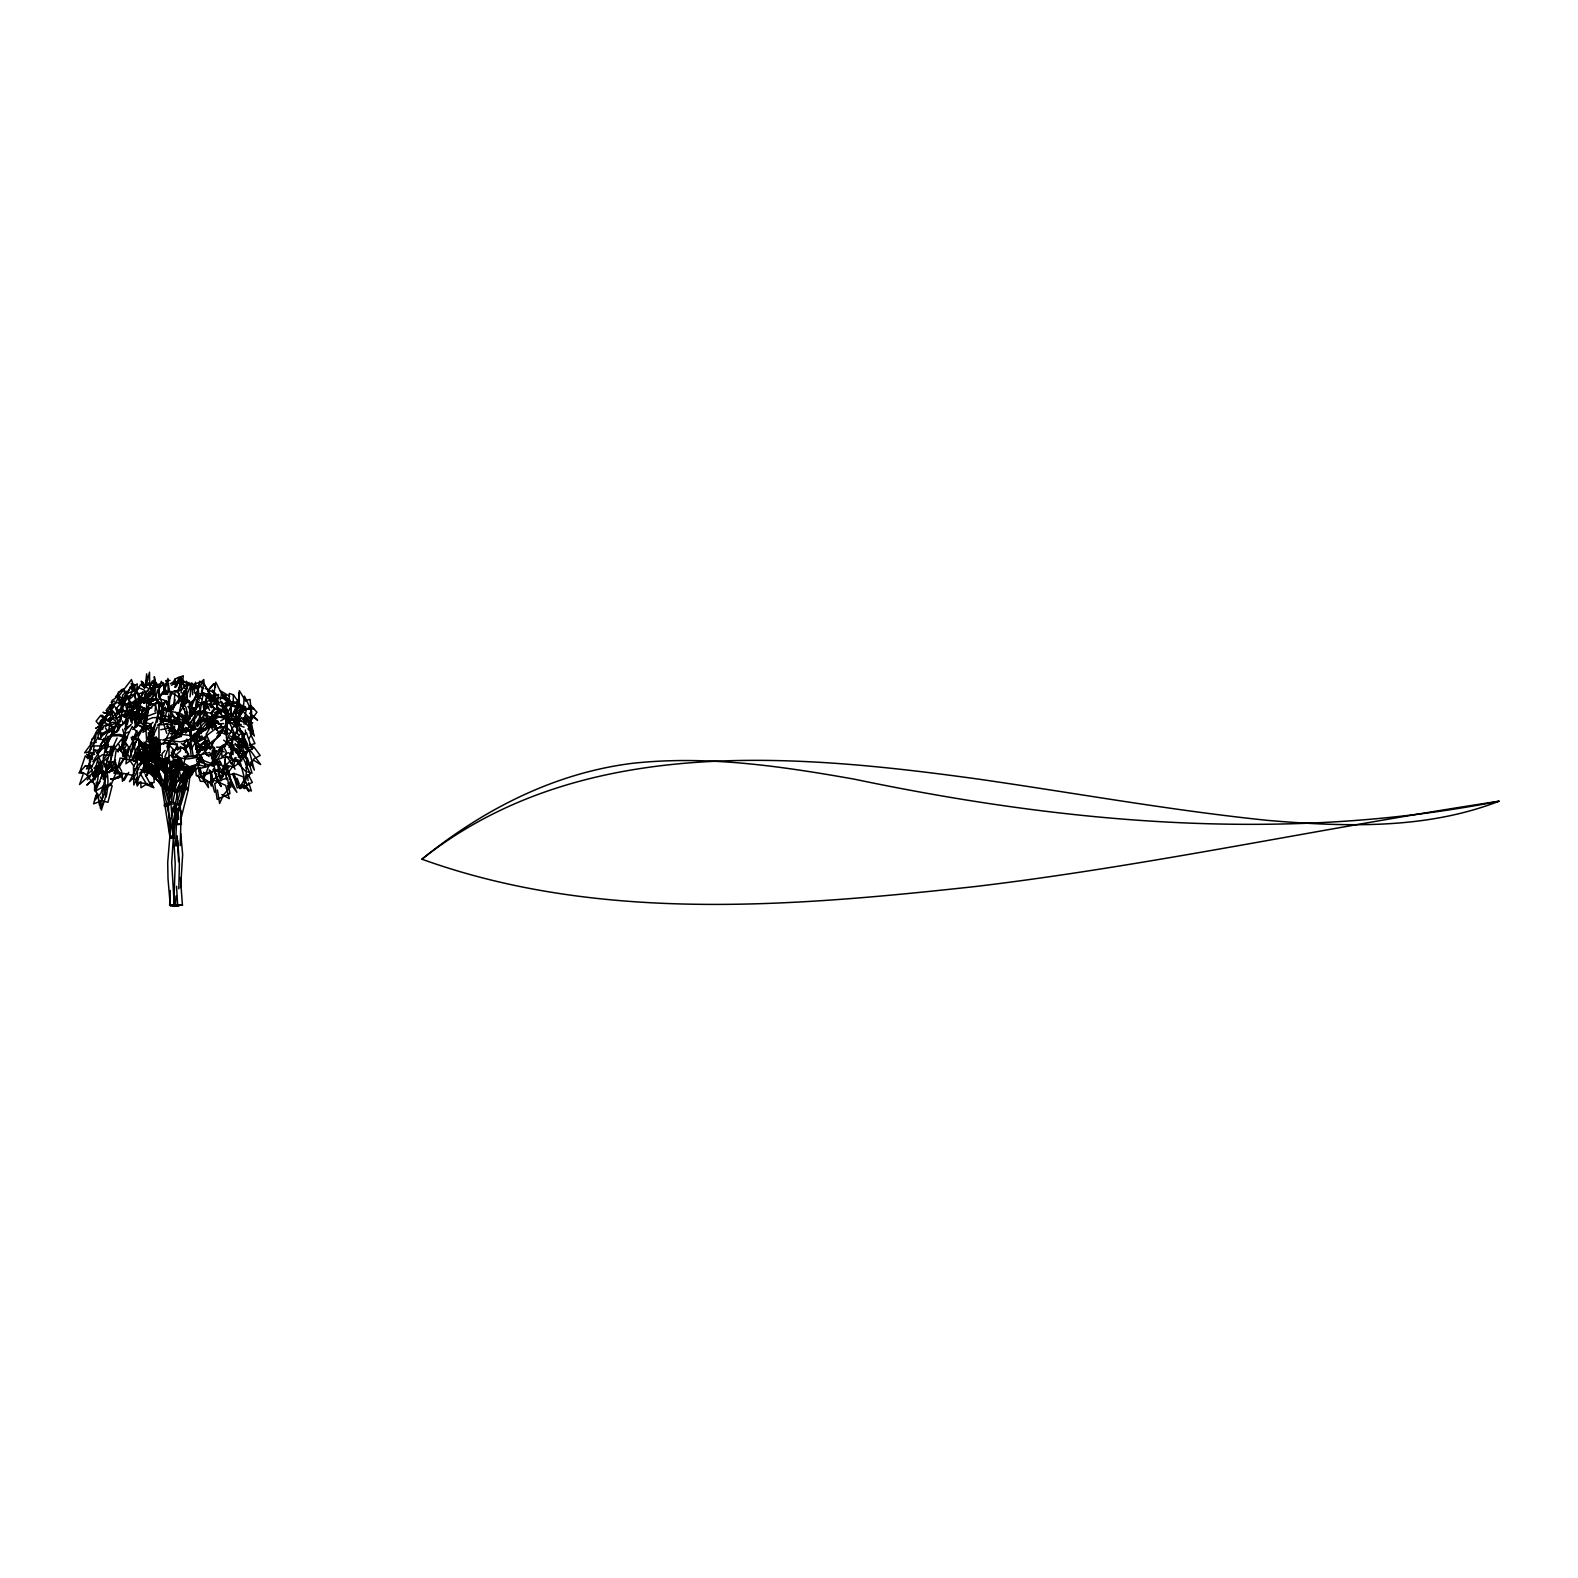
<?xml version="1.0" encoding="UTF-8"?>
<svg xmlns="http://www.w3.org/2000/svg" width="1578" height="1578" viewBox="0 0 1578 1578"><rect width="100%" height="100%" fill="white"/><g stroke="black" fill="none" stroke-linecap="round" stroke-linejoin="round"><path stroke-width="1.5" d="M149.752 688.876L149.515 672.169L146.359 684.753M170.345 819.258L170.01 838.253L173.738 838.312L175.197 863.896L173.817 905.594L169.635 905.18L170.306 890.564M145.373 720.751L145.393 717.339M173.659 738.682L179.872 725.111L178.965 713.532L184.902 704.261L189.163 700.77L190.11 719.095M186.322 768.407C176.973 781.603 178.373 800.224 171.331 815.274M234.096 773.24L234.077 777.658L236.917 780.163M244.334 779.808L244.274 788.645L241.316 785.035M167.347 748.031L167.386 743.199L159.654 743.869L159.122 759.255L166.854 758.564L173.935 765.961L174.231 759.629M111.88 708.108L111.959 700.514L118.863 695.918L121.743 698.107L121.703 703.808M118.843 699.705L118.863 695.918M196.244 700.04L196.185 707.615L191.944 708.167M169.517 759.728L171.45 783.99L168.294 803.833L169.852 836.439L167.702 862.436L167.998 878.63L170.286 905.634L178.275 905.121L170.286 905.634M140.994 764.758L140.58 752.844L133.459 767.026L133.814 785.016L137.503 777.362M211.59 772.766L211.432 786.1L209.815 782.353M212.261 754.422L212.32 749.925M106.14 768.348L106.199 763.772M135.313 694.951L134.682 684.536L129.001 699.153M178.59 861.588L177.209 835.827M185.731 717.635L186.105 713.197M118.843 728.365L119.021 720.002M130.974 712.23L130.875 716.412L126.516 719.765M138.864 723.375L139.14 718.246L138.864 722.882M155.058 694.024L155.216 686.371L159.339 685.187L158.707 696.983M191.254 731.955L191.037 741.285L200.485 726.491L200.702 717.181L196.915 712.349L190.977 721.935M229.165 699.922L229.323 693.393L233.386 694.872L238.456 701.934M233.228 701.401L233.386 694.872M238.416 746.335L238.692 735.348L236.582 731.837L239.935 729.411L242.045 732.942L238.692 735.348M148.036 708.621L148.056 707.555L151.882 707.871M182.318 705.622L182.496 698.995L177.466 702.348L171.213 710.238L170.562 723.296M145.827 750.714L145.985 745.092M151.034 749.846L151.153 746.572L149.082 755.053M238.357 705.346L239.363 690.671L245.655 701.086M246.72 717.714L246.523 723.769L243.485 717.812M210.939 722.152L210.801 725.86L210.742 723.434M135.156 723.908L135.491 714.124M175.592 787.54L175.888 779.611L174.27 773.693M197.033 745.861L196.382 749.471L198.591 746.631L196.066 749.688M212.655 727.103L212.734 724.913L197.072 732.133M111.939 761.918L111.604 771.267L115.569 765.586M123.163 756.612L123.577 744.915L121.802 738.958L110.263 753.633L111.446 757.598M139.278 723.119L136.438 703.512L138.47 723.138M172.258 787.146L171.923 774.502L173.245 773.2M201.136 733.632L201.373 727.497M207.586 721.205L206.738 711.777L200.445 720.101M227.015 729.884L227.271 723.296L232.499 723.316L236.286 719.844L236.029 726.432M173.836 789.671L174.211 780.301L173.185 773.279L172.219 773.614L173.245 774.108M178.294 781.071L178.353 767.875C170.838 775.567 173.738 793.399 170.818 803.892L168.294 803.833L169.004 802.078L172.574 802.255M194.153 714.006L194.37 708.68L195.416 712.802L194.015 724.637M230.329 716.57L230.802 705.149L233.228 703.019L227.429 704.064M237.844 724.401L238.022 720.179M137.464 777.954L137.266 782.51L144.486 783.319L151.784 787.067L151.981 782.51M168.136 692.762L167.958 678.461L162.593 694.379M167.09 767.519L167.307 763.16L169.655 761.76M237.588 723.395L237.923 716.57L244.097 709.765L251.257 707.851L253.644 708.561L250.074 709.528M251.257 707.851L250.803 716.945L243.663 718.878M176.539 845.926L176.775 841.153M250.113 729.726L250.429 723.552L252.677 722.685M94.522 788.25L94.759 783.852M99.848 773.082L100.183 761.326L94.858 779.926M172.475 812.946L173.462 806.891M188.019 768.585L183.679 777.836L182.239 778.605L182.2 776.198L180.78 777.638L182.239 778.605L182.417 784.621L180.464 790.953L178.827 789.789L179.734 785.824M123.597 701.973L123.814 698.009M162.909 786.179L161.35 785.824L155.65 769.058L154.19 757.105L155.571 756.789L157.879 768.703L164.487 785.173L162.909 786.179L156.755 769.551L154.881 757.44L146.202 750.99L143.795 743.909M180.227 845.67L181.194 810.993L180.74 815.293M132.019 714.065C143.539 722.606 137.562 716.096 140.738 716.077L145.492 713.295C151.527 702.348 144.781 715.86 140.481 715.702L139.436 718.523L132.315 713.69M170.286 829.002L169.852 836.182L173.442 836.458L175.592 810.481M154.822 686.469L154.309 676.706L156.261 685.602M174.408 826.813L173.738 837.997L170.01 838.194L170.286 833.5L170.01 838.194M224.648 710.258L224.924 705.938M168.511 719.351L168.866 713.749M174.231 790.696L174.527 786.239M235.319 718.72L236.582 707.555L235.359 718.345M139.397 759.906L142.415 757.973L155.611 756.947L157.997 747.972L157.11 738.583M182.456 683.471L183.285 675.739L179.044 677.652L174.665 687.219M194.055 765.764L183.048 779.69L193.7 766.435L189.044 769.788L187.999 767.717L188.532 770.32L193.739 766.908L188.019 769.788L187.999 767.717L186.125 772.766L184.291 771.188L184.133 766.73L176.263 765.212L184.409 766.632M175.395 905.141L179.32 905.654L171.45 905.101L175.395 905.141L176.026 896.008M243.012 711.303L244.452 696.115L251.632 711.126L250.192 726.334L245.734 716.964M169.142 706.826L170.325 692.15L177.584 696.194L183.147 703.67M175.552 845.749L176.677 817.601M178.827 888.769L179.379 863.935L177.663 840.561M146.517 718.661L146.695 716.491L156.084 712.881M147.859 708.995L147.01 717.951M163.619 714.834L163.777 712.664L158.017 712.822M173.738 706.688L175.099 690.908L178.985 693.689L180.405 697.555M172.337 787.323L172.692 782.826M175.868 785.252L176.775 769.965M190.011 696.865L191.155 684.655L195.041 684.596L194.232 692.841M142.631 754.008L144.781 748.347C154.545 745.487 141.31 747.637 145.156 748.741L149.003 746.808L148.805 744.816L151.054 748.268L149.515 748.879L144.9 744.796M156.261 738.682C160.206 749.175 155.591 746.374 154.171 756.967L155.571 756.789L152.987 753.988L148.963 753.179L151.725 754.245C160.285 760.201 149.515 754.264 145.472 756.848C158.53 762.805 158.628 744.895 156.104 736.67M103.714 784.877L102.116 800.381L100.164 796.791M165 710.968L165.355 707.023M119.356 704.183L122.039 701.618L122.611 695.129L125.885 692.288M136.694 690.375L137.286 683.885L132.434 687.002M141.448 723.71L141.803 711.382M196.52 748.623L196.283 744.145M233.998 739.747L236.463 731.107M160.877 778.033C151.823 765.685 157.701 751.365 156.695 738.484M144.584 745.132L145.156 747.992C141.409 754.619 147.306 747.854 144.959 745.388M175.296 785.765L176.618 771.741M142.217 716.195L141.941 711.678L142.533 716.037L138.785 713.295L142.217 716.215L141.941 711.678M178.61 697.693L178.985 693.689M225.615 710.573L226.048 706.155M235.319 718.542L236.68 707.615M154.25 687.298L153.5 682.268M202.378 743.297L202.28 744.441L208.059 740.674M113.912 749.767L114.346 745.329M170.148 727.478L169.734 731.679L173.501 726.945M186.598 701.599L187.407 693.353L191.155 684.655M143.203 754.087L143.953 750.497L140.935 757.381M153.421 750.872L154.447 746.867L154.171 750.615M217.133 703.354L218.671 694.458L214.47 696.529L213.109 700.494M147.365 761.523L142.789 759.097L141.862 755.704L143.48 759.59L147.997 760.714L138.43 748.879M194.133 734.342L193.66 738.859L185.316 746.611M196.757 751.956L197.487 745.132M110.578 765.35L106.436 765.922L110.697 765.074M169.813 796.219L163.737 765.646M212.892 699.764L215.752 682.189L223.07 696.549M128.094 748.011L125.905 763.752L137.306 755.783L139.475 740.023M116.082 750.753L114.089 764.107L117.64 766.967M157.504 775.252L158.53 773.634L160.187 774.699L157.504 775.252L158.53 773.634L158.845 775.962M174.803 758.919L175.454 774.423L175.671 772.865L176.914 774.404L175.454 774.423L173.836 789.533L173.738 788.231M171.154 817.877L173.896 806.22M236.562 707.575L235.576 718.444M123.163 742.311L123.695 737.873M135.077 727.596L135.629 723.158L133.952 719.173M226.778 735.19L227.626 728.267L233.09 733.237L231.611 748.13L226.147 743.139M241.355 744.796L242.381 736.374L246.523 732.843L252.085 749.55M154.979 711.579L156.084 702.683L160.364 702.585L157.228 722.191M176.894 799.435L177.367 789.907M180.602 887.566L182.653 854.526L180.681 833.401M239.106 692.505L239.323 706.766M166.617 776.198L153.046 758.485L154.21 757.637L148.904 754.955L143.085 754.915L142.888 756.197L153.717 758.367L163.461 771.662M153.46 683.55L153.875 680.315L157.307 684.379L156.893 687.614M177.111 817.325L183.502 784.365M190.386 772.766L188.177 789.848L180.701 819.929M142.296 686.371L142.809 682.446L141.251 681.203L142.474 684.872M183.955 782.333L184.172 778.151L183.048 779.69M241.513 757.696L242.124 753.475M111.328 712.053L108.803 729.904L100.006 734.677L101.761 722.665L110.578 717.891L115.431 720.653L115.667 724.539L113.675 732.665L108.803 729.904M213.701 757.874L214.628 751.424M238.357 757.164L242.045 746.118L238.258 744.323M148.233 773.082L146.044 776.06L147.977 772.845M209.992 727.596L210.367 725.071L212.379 729.292M214.273 740.338L210.032 749.609L209.144 740.693L206.126 734.342L209.026 729.292M135.55 726.196L136.615 718.897L135.57 714.755M221.847 775.39L221.038 780.775L218.553 769.61M109.829 708.483L110.381 704.814L112.985 707.911M155.038 765.606C138.095 764.502 160.404 774.246 148.45 762.47M160.128 750.201L159.97 751.286L150.699 737.044M178.669 691.953L180.977 677.337L184.843 688.679M230.072 758.407L232.656 741.404L228.297 736.591M178.511 716.116L181.825 700.849L186.007 707.536L188.788 719.016L188.157 723.04L185.376 711.54M117.147 731.995L118.074 726.058M140.62 715.702L145.137 713.098L147.799 708.995L143.835 707.989L142.217 711.165M150.068 728.306L150.62 724.815M153.244 693.255L154.585 684.813L145.393 697.851M161.627 784.7L169.852 836.577L173.442 836.34L170.779 802.117M101.308 778.368L103.438 761.839C109.178 772.668 108.685 785.41 106.022 797.048L104.326 785.489M195.494 709.824L197.072 700.099L203.345 692.88L206.876 694.044L204.035 710.534M203.345 692.88L199.676 713.907M136.576 753.278C145.748 754.422 143.637 758.091 135.984 754.166M141.428 716.964L142.178 712.487M225.2 733.415L226.818 723.75L216.916 736.67M101.031 765.074L99.887 771.859L98.842 764.58M175.296 806.042L173.166 800.697L175.316 790.164L173.264 788.625L169.438 800.066M177.762 814.859L186.362 778.447M179.083 810.323L185.731 788.704L187.841 776.593M196.5 752.844L197.526 747.065M206.107 745.98L206.935 741.206M145.176 687.594L146.636 673.845L147.523 680.355M175.375 815.175L173.738 838.253L173.58 820.067L175.769 808.39L173.935 807.66L172.83 809.297L178.018 810.421L177.604 808.449L175.769 808.39M160.167 718.799L162.258 707.22L160.857 703.827L156.38 698.995L150.048 698.541L151.449 701.954M191.214 727.478L190.05 733.987L193.226 726.511M205.535 738.188L205.16 747.873M106.416 776.77L104.207 771.228L102.511 774.62L104.779 780.025L105.805 789.69L107.501 786.278L107.126 789.888L106.614 785.055M199.459 760.537L201.826 759.491L199.459 759.077M90.617 747.183L87.895 758.84M193.522 767.125L188.532 769.255M125.471 731.364L128.134 717.517L131.98 716.136L132.157 723.414M156.597 767.322L156.833 766.119L156.597 767.322L151.133 764.955L148.628 771.524M170.641 713.414L171.765 707.634M244.334 719.588L246.267 709.607L249.916 708.285L243.387 709.863L246.267 709.607M175.158 699.685L173.008 709.982M214.864 748.505L213.148 757.203L221.63 745.921M220.309 700.001L221.689 693.038L227.429 699.192L226.502 703.847M104.207 780.084L106.949 766.514L106.357 767.303M128.074 720.83L127.325 724.322M138.864 753.811L142.059 756.651L138.864 754.856M189.025 776.672L188.295 778.408L192.654 771.109M165.315 687.83L166.144 683.787M167.662 709.449L168.491 705.405M134.702 745.901L135.57 741.68M164.033 761.089L162.751 767.224L166.775 757.558M205.12 745.191L206.087 740.516M181.628 765.291L174.724 770.32L165.276 773.358L172.16 768.328L169.635 767.519L169.418 768.506L172.199 768.19L181.983 762.391M178.945 804.287L179.754 800.401M145.985 743.514L150.936 748.031L150.226 748.939L147.681 745.901L150.226 749.175L149.555 745.585M185.652 777.796L181.924 792.689M118.488 730.673L119.81 724.657M118.113 751.976L118.981 747.972M206.442 728.918L207.152 717.931L204.43 721.067M166.716 773.753C160.601 781.189 167.662 792.748 169.24 800.796M169.674 711.658L171.055 705.445M148.924 771.366L149.732 767.756L149.22 771.642M199.854 683.037L199.38 685.148L202.753 688.402M111.21 757.933L109.276 766.474L116.673 768.21L121.979 776.672M213.346 701.46L214.47 696.529M98.546 731.936L100.558 720.712L107.718 714.499M150.857 732.586L149.022 739.254L150.521 751.897M197.723 726.472L199.104 720.594M133.913 773.082L135.037 768.328M98.763 755.744L95.41 768.723L108.606 756.868M100.223 739.332L101.722 733.04L96.574 732.685L93.141 745.901M132.118 687.811L132.986 684.162L130.994 683.826M98.014 738.208L98.586 730.831M176.401 768.21L174.842 774.64L173.383 775.212L171.923 774.502L173.402 769.847M148.588 698.462L150.364 691.223L153.401 694.3L151.646 701.539M145.354 722.448L142.967 732.35L151.212 726.708M155.709 699.468L157.445 689.783L163.718 708.266L161.41 720.278M102.669 770.774L97.816 773.97L102.432 770.498M155.611 756.947L152.356 753.456L149.358 753.534L144.032 743.948L141.152 744.796L145.018 743.632L143.598 744.205L146.675 751.306L149.594 753.791M108.626 756.473L111.091 746.433M112.176 785.706L107.955 802.275L101.663 800.796L93.654 803.833L95.962 795.056M122.532 747.203L123.518 743.179M158.431 692.466L161.291 681.361L163.836 686.035L164.526 692.841M227.311 770.202L225.95 775.626L233.899 764.817L235.26 759.373L239.895 763.574M174.034 749.55L172.199 756.848L176.381 746.887M180.937 736.058L181.845 732.389M204.844 710.041L204.193 712.664L211.787 712.98L212.458 710.376M135.235 738.583L141.842 742.567L135.215 738.662L141.842 742.567L138.963 741.66M190.741 687.554L191.905 682.919L184.547 686.489L181.864 689.645M175.434 810.323L180.78 789.217L178.807 789.769L182.101 790.499L184.093 783.674L183.226 776.889M124.879 723.375L127.049 714.913M102.984 779.078L109.276 761.484L106.377 772.293M160.167 721.757L161.844 715.367L171.529 717.477M215.417 751.641L212.714 761.839L222.182 757.756L230.921 756.671L234.116 744.52M173.383 775.212L178.985 759.353M235.497 752.667L236.601 748.643M182.298 730.575L183.442 726.393M148.529 757.006L145.926 771.918L141.744 771.05M197.467 689.152L199.676 681.183L203.72 683.747L209.184 692.111L207.507 698.087M201.511 691.716L203.72 683.747M201.373 746.216L199.854 751.72L200.505 745.625M185.514 766.829L184.291 771.188L172.022 790.322L174.921 792.491L177.801 792.136L180.859 786.179M180.642 781.879L182.18 777.776M111.939 708.463L112.926 704.991L118.094 709.942L121.19 718.483L120.204 721.955M106.219 743.179L108.192 736.295L103.162 758.347M113.892 748.84L109.671 763.515L115.135 760.872L117.127 767.736M124.524 755.29L126.141 749.668M144.269 688.087L146.004 681.203L147.05 684.872M191.372 770.932L182.062 790.617L178.847 789.651L180.918 788.329M113.951 727.458L112.788 731.482L116.18 731.896M207.389 740.536L200.228 745.704C199.262 748.268 200.564 752.745 199.045 750.852L201.373 745.289M156.833 767.342C141.132 761.306 160.581 767.855 156.321 766.691M194.133 768.565L192.457 774.246L189.538 777.382L188.295 775.863L191.372 773.102M108.172 758.111L105.095 767.46M186.598 688.521L182.358 701.441M97.067 793.813L95.232 799.809L100.874 793.339L103.32 785.331M139.357 722.586L140.56 718.661L147.839 709.094M201.215 694.34L203.227 687.752M103.911 783.418L105.706 777.658M182.239 778.605L183.659 773.989L188.354 767.638M168.215 721.225L170.049 715.367M142.908 753.791L143.953 750.497M164.881 756.986L170.7 741.621M152.652 750.457L154.644 740.398M181.371 728.602L186.677 712.013L179.695 735.348M210.249 700.297L211.432 696.628L207.231 697.2L205.732 701.086M119.672 777.362L112.866 779.414L119.672 776.494M213.148 769.453L226.976 774.522L213.385 769.63L215.91 773.97L213.661 769.236M114.227 763.989L115.51 759.985M106.495 794.03L101.347 810.125L99.69 800.401M197.289 746.098L196.836 747.499L199.045 744.343L196.481 741.463M120.796 711.599L121.999 707.891L118.725 712.27L128.883 710.948M139.219 712.368L140.442 708.66L134.229 707.102M146.359 697.575L142.789 692.17L141.349 696.569L143.716 700.159M180.642 761.523L174.645 784.227L171.469 783.753L173.185 782.747L171.45 783.99L173.047 784.029L170.542 767.007M185.731 788.704L186.224 787.225L188.177 789.848L183.285 788.763L186.224 787.225M231.433 742.844L235.083 734.322M142.789 692.17L140.896 697.851L143.263 701.441M147.07 712.881L142.927 724.756M94.976 774.226L92.195 782.432L86.711 774.699L80.005 771.405L85.311 755.921L92.017 759.215M183.324 697.851L189.064 682.386M90.104 766.099L87.106 774.877L92.175 769.867M167.307 746.65L173.422 731.916L179.596 734.579M154.407 747.341L155.749 745.171M102.195 802.748L100.321 808.153L100.124 801.644M142.395 749.747L144.545 743.514M83.003 774.64L79.531 784.582L88.822 775.981L96.909 771.366L99 765.409M140.817 701.105L140.817 696.253M130.441 725.288L124.682 728.839M142.059 771.326L151.882 773.2L153.105 770.892L156.912 774.068M152.494 772.609L152.257 770.616L151.882 773.2M196.52 747.775L197.033 746.315M144.722 761.681L150.147 760.537L144.801 761.996M178.176 764.758L179.537 760.892M218.494 768.131L220.013 763.87M221.472 724.203L220.052 728.109L225.634 726.669M236.661 723.414L238.771 717.536L229.619 720.318M98.053 733.948L100.321 727.714M131.862 720.436L133.893 715.386M166.755 704.636L172.811 691.618L165.217 691.519M136.418 726.827L138.331 721.738L145.058 724.874L150.127 731.659L144.229 746.295L139.16 739.53L132.453 736.374M181.273 699.172L184.508 690.572L178.373 703.492M210.032 742.942L208.02 748.268L214.391 747.439M232.301 716.511L235.595 707.871L240.586 704.399L241.434 710.337M155.374 751.227L156.932 747.203M178.136 763.713L179.892 759.235M187.032 773.516L184.942 776.968L187.447 778.408L185.829 776.337L186.954 776.494L184.192 781.209M193.384 688.126L195.061 683.885L200.406 682.15M199.045 750.852L200.998 745.053M93.97 772.47L96.021 767.263M190.327 706.096L196.441 694.754L189.182 712.684M198 750.615C206.876 745.191 201.905 754.264 206.797 744.816M107.896 731.383L104.109 740.595M122.117 748.919L127.562 736.946L120.125 734.48L111.722 734.796L106.278 746.769L114.661 746.453M213.424 751.937L212.754 750.891M154.289 747.893L155.038 740.772M108.192 745.605L105.391 752.43L113.774 751.01M98.941 769.058L100.519 765.192M173.087 683.353L174.783 679.23L179.024 677.061L180.543 684.457M196.224 747.459L196.796 746.078M92.234 752.292L89.926 757.854L92.885 754.146M167.11 711.777L170.049 706.865M180.208 732.192L185.474 720.87L189.163 726.353L185.79 733.159M175.257 767.441L178.058 760.833M106.791 765.705L110.815 765.547M110.499 736.255L112.985 730.436M230.289 733.237L232.972 726.945L241.355 724.48M97.639 752.864L103.892 738.386L105.805 745.98M151.113 732.922L149.732 734.46M154.841 724.302L151.409 732.291L154.092 735.072M141.882 772.865L146.083 763.16L138.884 759.649M96.731 784.641L94.345 790.105L97.777 794.089L99.414 805.076L105.41 791.959L104.759 787.56M177.781 690.71L181.095 683.136L181.174 693.038M185.178 741.206L183.364 745.27L186.796 739.096M189.991 733.257L192.713 727.162M246.089 767.875L248.397 762.687L242.045 746.118L251.08 751.463L260.666 764.561L253.525 760.182M127.7 707.181L123.36 716.866L137.661 712.112L141.823 700.494L127.522 705.248L127.7 707.181L142 702.427M174.132 767.519L178.077 758.762M134.86 743.869L136.181 740.95L129.317 758.426M218.809 781.919L225.536 772.214L226.581 779.729M238.002 744.737L240.527 739.135L234.195 735.9M117.107 738.011L110.736 751.956L112.571 755.251M122.63 755.684L124.366 751.917L122.334 745.033M237.41 701.875L239.047 698.324L236.818 702.368M138.963 735.782L144.367 725.209L133.144 740.457L124.721 757.519L128.489 751.818M157.287 727.004L152.829 736.433L158.333 739.628L161.528 744.54M163.481 744.303L170.483 730.022L166.242 723.474M116.417 771.898L110.855 785.371L103.773 786.16L95.43 791.268L101.82 776.06L110.164 770.952L117.245 770.163M144.604 715.229L148.628 706.865M159.792 713.098L166.065 700.81L159.792 698.936L151.902 700.849L149.654 704.774L157.544 702.841L163.816 704.735M143.894 751.148L145.511 748.386L141.409 746.867M190.918 771.031L191.786 773.358L191.885 771.445L189.893 771.405L191.786 773.358L188.334 776.751L183.837 785.272L182.318 785.213M188.354 718.128L191.845 711.027L188.058 706.372M126.733 744.303L124.623 748.583L127.088 754.994M134.15 777.224L142.257 760.99L144.663 765.922L136.556 782.136L134.15 777.224L129.455 781.702L137.562 765.488L142.257 760.99M137.03 730.575L134.702 735.249L131.507 751.266L133.834 746.591M188.65 720.278L192.358 712.94L199.538 710.534L201.254 713.966L197.566 721.304M195.83 717.872L199.538 710.534M245.083 756.572L247.943 750.931L254.255 747.459L260.153 755.448L253.841 758.919L250.034 766.454L246.484 761.661M232.42 714.104L237.41 706.964L245.852 707.24L242.42 706.431L238.988 713.197L233.978 713.729M102.886 770.636L97.816 773.97L102.669 770.38M183.896 780.242L187.94 772.313L186.125 772.766L188.117 770.912M225.003 709.35L228.771 701.954L223.011 707.812M223.76 710.297L227.508 703.038L223.839 709.133M220.723 720.83L226.877 717.418L228.218 714.834L224.115 717.122M135.53 715.899L138.923 718.306M229.047 747.577L231.572 743.692L227.883 741.64L222.577 746.295L211.669 765.33L216.975 760.695L222.853 749.412M144.209 745.427L145.156 748.741L141.803 746.867M241.375 712.881L243.466 708.916M187.999 768.979L188.946 767.164M215.535 687.14L213.918 683.708L208.552 690.553M90.794 761.05L86.455 768.94L91.268 767.519L95.607 759.629M186.184 777.993L190.248 770.636M143.164 767.736L150.009 758.624M206.126 728.543L213.503 714.972L202.378 724.558L193.009 741.699L199.045 736.255M124.327 697.377L131.822 685.621L137.207 692.328L140.186 700.652M114.287 763.377L109.099 772.707L115.983 767.283L119.514 767.026M135.432 692.367L140.639 684.438L147.582 687.929M108.409 786.515L110.361 783.004M126.851 773.516L122.473 781.347L121.861 773.358M97.422 729.864L90.518 742.982L90.991 749.589M99.217 764.857L92.786 776.415L91.268 767.519M174.921 792.491L182.752 778.684M94.069 752.627L89.315 760.951L92.707 757.618M107.876 741.956L113.734 732.468L102.649 742.271M114.149 729.056L121.841 715.722L121.131 705.031L118.784 697.2L111.091 710.534L113.438 718.385M128.725 772.372L124.149 780.321L119.79 774.068L113.813 773.121L123.538 758.959L129.514 759.906L133.874 766.158M154.545 774.778L147.365 761.326L140.245 754.856L147.365 760.813L154.545 774.206M137.128 753.692L143.953 756.69M150.206 684.773L152.474 680.848M174.27 905.555L171.706 862.456L173.442 836.419L162.692 784.66L164.408 784.937L161.41 786.041C161.982 780.834 149.93 778.013 153.796 774.325L159.634 777.698M144.308 765.941L147.464 771.405L152.967 776.356L154.841 774.62C123.281 737.833 153.322 776.948 162.909 786.002M184.567 766.869L176.302 765.172L184.409 767.164M162.771 765.192C144.19 761.957 143.065 724.716 132.808 759.708L129.672 748.15L124.544 742.054L132.197 726.472L137.325 732.567L139.791 744.737L141.33 743.909L139.16 739.609M137.444 749.471C141.369 753.239 147.938 763.811 152.257 770.616M242.973 721.619L244.984 718.207M173.639 722.389L169.556 729.352L166.676 726.314M86.869 757.775L90.183 752.213M175.631 687.357L179.892 680.197L183.955 682.524L182.713 683.807M226.364 714.518L230.743 707.181L231.414 717.931M112.827 749.589L109.257 755.527L102.471 754.698L92.846 761.622L100.775 750.043L108.468 744.52M199.341 716.017L204.469 709.015L206.323 717.694M199.834 739.352L201.905 735.881M233.189 736.946L235.3 733.395M140.679 743.376L146.695 755.191M158.392 771.05L160.621 767.362M197.309 739.175L191.194 749.215L187.072 740.338M239.698 716.392L243.091 710.475L239.264 716.175M131.152 704.301L128.903 708.009L139.12 706.727L147.01 709.528M144.821 744.205L151.981 750.043L145.176 743.711M148.924 771.78L146.064 776.139L147.74 772.983M180.523 734.934L182.752 731.324M185.77 749.155L188.078 745.408M111.486 711.185L109.257 714.775L113.064 713.098M225.22 725.071L228.238 720.239L236.838 719.765M176.085 736.176L171.903 739.628L174.428 735.664M170.049 710.988L181.075 696.569L184.015 705.011M139.633 782.175L137.187 786.022L136.931 781.583M213.641 769.275L226.976 774.522M217.133 770.577L226.818 774.561M134.544 726.985L143.322 717.793M224.115 747.479L227.883 741.64M136.221 756.907L142.237 759.669C137.582 759.196 152.593 774.759 156.912 776.968M237.213 723.927L241.414 717.457L252.993 732.37L248.811 738.82M139.397 759.176L146.123 756.256C145.492 760.3 157.248 753.633 154.881 757.44M145.097 694.458L150.147 686.726L155.906 695.997M196.244 757.026L201.392 749.136L209.578 747.341M214.273 750.497L211.61 754.58L206.817 755.014M205.101 748.288L207.27 745.013M153.224 758.742L155.038 740.043M208.75 724.854L213.129 718.266L219.263 713.019L215.456 700.376M135.353 757.282C136.458 760.241 144.249 759.57 141.172 760.497L135.708 757.775M171.903 739.628L176.558 732.705L180.76 729.253L184.587 728.819M105.331 718.838L110.144 711.737L106.535 712.723L111.762 705.859L114.444 703.315L122.039 701.618M141.211 743.81C138.213 745.349 141.981 744.244 140.225 743.435M205.594 748.465L207.763 745.309M172.436 704.735L169.911 708.404L173.659 707.2M146.695 716.491L143.381 721.304L152.79 717.674L160.483 717.477L163.777 712.664M110.874 711.264L108.231 715.031L113.498 711.422M148.766 762.568L151.764 764.857L150.107 768.091M235.3 757.539L233.169 760.576L230.25 757.144M141.981 762.154L144.308 758.84M149.18 766.514L144.505 773.141L143.578 766.908M164.033 760.557L166.578 765.922L165.079 767.145L160.68 760.695L155.098 757.105L156.873 756.237L161.962 758.919L166.578 765.922L172.574 786.061M155.098 757.105L156.873 756.237L152.652 751.384L150.364 738.839M198.572 688.284L203.029 682.189L211.413 696.963M106.022 771.287L109.533 766.474M119.336 695.444L131.467 679.585L133.893 687.614M114.306 733.612L125.806 720.357L124.761 743.179L117.364 750.872M147.997 696.135L155.216 686.371M106.18 771.287L109.75 766.474M149.082 733.612L152.731 728.681M140.442 708.66L137.168 713.039L130.954 711.481M109.75 766.691L106.18 771.464L109.967 766.691M144.9 761.819L150.265 760.971L144.801 761.503M103.793 744.836L97.382 753.357L101.13 762.608L107.56 754.087L103.793 744.836L107.501 743.731M182.634 696.312L185.533 692.446M159.654 745.743L154.033 739.234C156.419 738.326 150.916 738.662 150.344 734.756M159.772 697.022L162.81 693.038L167.169 693.886L161.923 693.985M222.222 748.228L214.647 758.209L213.918 749.274L211.491 744.066L223.898 730.062L226.325 735.269L227.035 744.205M110.381 704.814L106.14 710.376L108.744 713.473M184.192 700.514L187.171 696.648M210.505 755.428L213.069 752.075L213.543 760.103L208.414 766.809L204.272 777.441L203.68 772.056M141.566 742.903C143.756 747.933 145.511 741.699 141.468 745.092L136.99 749.195M149.515 748.879L150.936 748.031M196.066 749.215L198.433 746.216M136.714 753.712L146.734 761.464C152.198 763.16 155.985 778.664 165.138 781.13L168.846 788.408L165.631 789.355L165.355 775.666M108.389 721.245L124.623 704.636L129.08 704.104M215.535 701.322L217.942 698.285L212.675 699.606M149.042 753.278L144.209 744.106M106.988 720.574L102.452 715.327L100.696 715.445L96.08 721.225L100.617 726.452M98.941 739.431L106.87 731.009M100.499 744.5L103.872 740.279L97.639 738.05L88.388 752.233L94.641 754.462M131.053 717.97L136.162 712.901M159.713 696.865L162.81 693.038M100.775 772.175L86.987 784.937L100.775 772.175L102.846 776.218M100.006 781.741L95.666 787.087L92.55 780.992M155.847 687.554L158.411 684.418L163.244 682.702L165.67 686.647M151.784 764.995L148.45 763.002M201.491 737.557L196.816 743.277L199.006 733.415L198.394 728.346M147.819 753.889L152.455 748.209M150.344 764.876L153.441 761.089M240.191 747.065L242.933 743.08M133.933 761.464L136.221 758.683L134.406 745.802L131.132 737.261M158.885 696.825L163.047 691.775M142.059 756.651L139.258 754.245M239.6 723.474L237.173 722.685L239.402 723.73M115.45 696.963L121.644 689.547L123.617 688.994L124.623 693.097M183.659 771.977L186.796 768.23M142.237 759.669L141.073 760.32L142.336 759.827L136.319 755.073L138.647 757.558M160.167 764.186L156.36 760.004L157.583 758.545L161.725 762.391M121.388 705.129L130.343 695.78L137.503 692.446L140.107 696.884L136.773 699.587M138.016 757.065L135.945 755.684L138.647 756.256M136.319 755.882L136.734 755.389M133.459 745.151L135.925 742.291M186.382 772.865L189.163 769.65M240.053 719.686L239.087 720.811L243.683 721.876L244.649 720.771L246.346 724.48L244.827 719.765M151.172 743.199L148.549 746.177L141.665 743.81M127.838 713.197L124.603 716.866L129.988 712.072M142.079 700.553L151.113 691.243L140.462 700.691M98.053 767.46L100.834 764.285M165.335 710.416L169.043 706.194M146.419 745.329L149.437 748.682L151.034 748.248L147.859 745.25M111.131 710.258L103.734 718.601L112.393 712.092M201.728 759.038L198.808 759.708M123.163 774.009L112.768 779.315L120.027 777.106M110.914 778.822L113.32 779.433L110.914 779.433M185.356 773.121L188.255 769.886M140.067 752.213L147.365 761.089L140.442 752.055L139.85 753.041M151.034 748.248L149.91 747.479L149.437 748.682L150.226 747.755L147.878 744.855L144.229 743.652M208.572 689.547L213.918 683.708M140.817 772.036L145.393 767.046M211.807 696.411L214.47 693.492M119.79 709.883L124.623 704.636M89.453 765.724L85.133 766.158L78.9 772.944L83.989 773.378M87.244 779.828L90.36 776.435M164.98 750.497L162.1 753.613L162.396 763.673L169.596 755.862L173.047 754.126M210.624 713.828L215.16 708.976M107.6 720.298L110.46 717.26M150.62 701.677L145.511 695.898L141.29 700.336L143.854 703.216M148.549 737.833L151.33 746.808L155.749 753.771L156.853 753.357L157.958 752.193L153.362 745.96L150.916 739.372M145.294 758.012L147.365 761.326M178.649 681.499L179.892 680.197M205.456 747.4L208.789 743.968M136.99 748.781L141.468 744.54L137.168 749.057L142.848 749.274L146.774 754.363M144.111 747.735L143.164 747.499M195.435 707.477L203.779 701.973L206.462 707.772L203.483 710.85M200.8 705.031L203.779 701.973M220.565 747.972L228.159 742.193L232.38 747.242L230.467 749.195M226.246 744.145L228.159 742.193M126.181 729.549L131.211 724.48M207.882 743.416L203.404 748.682L208.335 743.731L198.453 751.345M193.029 765.882L193.739 766.908M141.152 744.796L143.835 744.205M230.921 763.713L235.26 759.373M212.951 754.264L216.048 751.187M248.101 708.147L250.803 705.484L256.938 712.211L249.758 722.152L245.142 717.102M188.315 774.423L193.719 769.275M150.443 733.869L151.587 732.744M143.401 700.139L136.655 704.242L128.686 712.072L132.513 709.193M147.78 746.769L148.371 747.321M191.786 773.358L196.126 769.157M112.926 704.991L109.592 708.187L114.74 713.138L117.837 721.679L121.19 718.483M161.114 723.099L158.964 725.15L158.944 741.621L161.094 739.549M153.835 757.499L153.046 758.485L153.835 757.499L153.046 758.485L151.567 754.462M159.477 774.147L157.583 774.542L160.187 774.699M200.86 682.268L203.799 679.507L204.075 684.122M237.489 763.496L243.268 758.13L250.231 774.009L244.432 779.354L239.856 787.501L233.722 773.516M156.084 702.683L148.312 709.844L145.176 729.45L152.967 722.31M212.951 753.337L216.048 750.497M208.552 728.72L212.734 724.913M159.595 687.712L163.165 684.477L167.702 694.261M212.557 753.653L215.752 750.753M93.871 768.19L97.067 765.33M131.98 738.78L147.168 725.643M136.813 748.919L141.724 744.934M131.783 710.475L138.844 704.222M188.827 723.631L193.798 719.252L194.844 727.576M134.682 694.675L137.7 715.248L137.621 705.011L134.682 694.675L128.725 699.922L130.007 705.524M136.477 712.408L130.52 717.655L130.461 711.5M192.832 688.718L196.599 685.424L192.299 687.002M240.586 704.399L235.595 707.871M219.658 713.276L224.49 709.074L221.433 705.997M179.478 758.229L174.191 762.825L171.371 752.075M236.207 757.775L233.11 760.458L229.875 756.73M158.944 705.642L155.295 694.596L151.587 697.792L153.086 701.263M148.056 707.555L139.969 714.479L138.292 719.39L146.379 712.467M216.304 701.737L210.17 706.983L216.344 702.111L216.028 698.955L212.931 701.283M185.533 770.123L184.291 771.188L188.019 772.155M114.07 717.477L110.677 720.357L114.07 717.655M165.177 775.429L166.617 774.206L153.362 757.953M97.816 752.588L100.893 750.004M201.708 743.771L207.724 740.95M170.582 693.945L173.975 691.125L181.707 689.941L181.352 682.761L173.619 683.945M154.624 757.164L159.398 760.261L163.599 766.947L166.578 765.922L164.664 764.817L170.818 789.533L168.392 789.473L170.187 786.495L170.818 789.533M134.169 695.148L137.503 692.446M205.16 709.567L208.533 706.845M203.404 748.682L204.292 749.589M166.637 787.304L165.651 789.434L168.925 788.684L166.637 787.304L169.753 795.351M104.385 718.976L105.41 722.98L110.874 725.998L114.504 732.567L109.868 721.994L104.385 718.976L99.079 723.158L102.728 725.17M111.703 729.963L108.172 732.764L105.47 727.833M132.71 729.391L138.331 724.992L142.434 726.551L145.985 729.707L146.517 739.392M192.713 690.059L198.631 685.523L195.613 698.62L189.695 703.157M195.376 756.237L198.552 753.811L194.725 741.384M192.279 771.721L195.159 769.531M167.307 763.16L165.414 764.58L168.018 763.357M179.872 725.111L185.474 720.87M200.998 746.433L199.854 751.799L199.144 750.872L203.167 749.175M211.906 716.826L218.119 712.132L216.344 702.111M118.745 703.196L125.668 697.989M234.136 766.632L238.1 763.653L245.34 771.031M245.675 776.613L248.318 774.64M144.683 700.257L136.655 704.242M216.896 733.395L224.175 727.951L221.216 726.393L214.056 729.884L199.006 741.344L206.166 737.853M152.987 739.214L149.318 741.088M235.812 706.135L237.844 704.636L244.965 709.41M250.705 717.181L252.756 715.682L257.589 720.199L251.356 715.209M210.663 697.515L208.829 698.876L212.655 700.099M135.886 715.426L132.157 713.966M421.918 859.201C482.533 809.869 554.391 772.944 632.64 763.298C706.766 755.211 781.031 766.198 853.954 779.098C1065.683 823.44 1285.182 843.125 1499.1 801.21C1425.723 829.673 1345.501 826.892 1268.416 820.461C1171.192 810.5 1074.993 792.984 978.281 779.098C792.393 753.436 578.692 734.835 421.918 859.201C598.93 922.992 791.663 906.482 975.066 886.56C1150.914 865.553 1324.06 827.483 1499.1 801.21M189.893 771.405L192.753 769.334M204.213 705.484L207.349 703.255L205.811 700.829L198.177 706.116L191.589 715.288L194.528 713.374M190.839 771.938L191.589 772.036M126.457 711.836L129.692 709.528M139.081 759.472L141.981 757.42L146.123 757.519M112.768 779.315L110.618 779.157M112.926 779.571L111.21 779.118M146.103 698.048L153.184 693.097L155.67 696.529M140.521 731.206L147.977 726.038M145.314 713.355L140.481 716.156M105.568 726.413L111.742 722.329L116.989 722.566L119.277 726.787L114.01 726.551L105.785 731.975M147.425 783.516L140.955 787.757L140.797 781.662M139.732 759.59L146.123 756.256M143.835 686.923L153.658 682.544L154.309 686.489M168.945 788.744L165.729 789.69L163.205 784.562M213.918 770.932L221.275 786.357M143.322 747.301L146.537 745.23M206.383 718.897L188.709 731.147L181.687 732.626L199.341 720.377L206.383 718.897L208.355 723.079M164.802 765.586L166.617 766.04L165.039 759.925M163.579 766.947L166.578 765.922L163.579 766.947L155.749 753.771M154.427 776.06L161.429 786.1L164.408 784.877L162.909 785.193M165.512 761.326L173.047 783.99L171.45 784.128L169.043 775.784M171.154 720.692L168.59 722.251L183.383 723.178M170.187 683.846L175.336 680.729L176.618 686.154M171.41 685.306L176.558 682.189M187.328 768.328L188.65 768.348M219.598 762.253L213.109 766.158L199.459 762.075L202.911 760.004M146.734 761.464L147.365 760.813M198.946 761.878L202.418 759.866M118.843 700.652L128.587 695.918M133.361 710.297L130.284 701.776L122.63 706.194L123.104 710.1M119.08 716.688L123.025 714.42L125.352 717.457L133.755 709.429L139.219 706.668M144.19 703.255L148.746 700.632L151.744 703.551M217.606 728.405L221.571 726.117M163.027 703.394L166.578 701.382L168.747 707.832L164.073 709.922M229.323 717.812L225.792 719.805L227.074 725.959M211.846 719.312L216.955 716.471L225.654 718.562M202.28 743.297L207.724 740.26M220.032 775.37L212.734 779.414L210.801 771.425M106.278 767.776L110.282 765.586M99.769 726.136L95.647 728.385L104.128 723.059M179.616 725.111L184.587 722.428M199.893 722.27L196.579 724.065L190.011 722.527L185.849 723.572M198.887 733.316L195.1 735.368L195.179 733.159L190.977 736.985L206.521 729.509M175.829 730.87L170.444 733.731L177.998 733.494M180.78 777.638L182.2 776.198M189.005 716.964L192.24 715.288L189.005 716.866M189.123 717.181L192.378 715.505M198.453 751.089L201.747 749.392L198.986 747.222M170.365 786.732L168.649 787.619L170.365 787.659M91.761 739.175L95.864 737.202M124.149 710.416L117.561 713.512L115.47 718.818L126.457 713.67M166.657 806.003L166.223 804.109L164.467 804.011L164.191 805.885L169.142 804.839L164.408 784.937L162.909 784.799M178.61 727.971L183.896 725.505M138.47 714.282L139.12 718.68L132.157 713.789M159.536 742.41L160.325 745.664L154.033 739.234M184.508 742.37L194.863 736.236L182.89 734.48L166.617 743.317L176.716 744.777M157.05 687.475L158.589 686.785M163.461 702.782L166.578 701.382M154.861 684.004L156.38 683.333M139.554 702.644L147.089 699.35L149.299 703.472M103.517 727.774L97.737 730.279L105.943 724.835L111.21 725.071L116.989 722.566M221.906 704.538L228.001 701.894L222.459 709.133L214.312 712.664M221.61 747.222L225.378 745.585M189.301 725.584L184.232 721.619L178.275 724.184L181.648 726.827M111.111 702.526L114.543 701.046M173.245 782.215L172.061 782.727L173.185 782.708M155.315 686.982L158.944 685.444M212.596 745.921L208.829 747.518L196.382 759.846L202.023 757.46M162.495 762.726L163.54 766.809L165.079 766.178M166.617 766.04L163.54 766.809M140.896 752.272L137.937 749.136M102.235 720.16L105.765 718.72M180.306 734.243L162.692 740.023L180.74 741.877L190.721 739.234M192.634 738.465L198.355 736.117L192.753 735.664M122.926 744.599L126.437 743.179M171.923 774.502L173.383 773.91M149.101 740.851L152.672 738.859L154.605 739.766M123.656 690.02L118.33 692.111L118.389 698.087M149.318 740.595L151.508 739.747M107.304 732.586L112.669 730.555M143.085 754.915L136.28 753.811L148.727 755.428L154.427 757.953L164.467 770.518M156.222 751.976L160.877 755.389M155.433 752.805L157.011 751.68L156.222 752.509L159.615 756.513M157.958 752.193L156.853 752.607L152.336 745.901M197.546 696.49L200.426 695.425L197.053 695.997M153.027 760.024L148.411 759.866L153.027 760.675M229.836 704.261L237.272 701.579L237.588 706.273M101.209 734.776L105.272 733.316M125.076 733.375L128.923 732.014M243.288 742.883L242.184 734.855L245.695 733.612L245.379 729.983M149.535 740.832L153.303 738.879L151.527 742.173L155.315 744.441M152.711 760.34L148.411 759.886L151.725 760.852M103.872 739.392L107.442 738.169M150.857 782.274L153.835 787.856L150.245 783.97L147.089 785.035L139.791 772.826M140.107 701.658L147.089 699.35M202.655 760.162L198.315 761.543L199.38 765.567M123.597 699.192L128.962 697.535M139.515 693.59L148.174 690.947M147.938 757.282L146.458 756.769L151.547 760.418M182.18 776.435L181.174 776.731L182.2 777.421M180.464 790.953L181.943 789.118M167.603 769.255L168.885 768.9L170.996 772.707M134.071 691.164L126.832 693.176L127.108 697.89M184.389 722.546L178.708 724.105L179.142 730.101L186.697 728.01M173.166 743.06L168.945 744.205L169.063 762.016L180.898 766.928L186.776 771.07L179.004 769.157L164.546 761.227L169.142 762.095L177.486 759.708L181.529 761.444M249.285 745.171L254.965 743.613L249.995 732.764M199.361 759.886L200.386 759.61M206.797 701.322L214.588 699.291L215.377 704.143M213.129 718.523L217.153 717.477M209.992 765.212L205.416 766.415L200.761 754.738L209.677 752.45L212.438 758.13M182.318 785.548L183.857 785.173M149.239 709.567L147.405 710.041L142.513 716.609L145.926 721.107M186.125 770.715L184.291 771.188L186.125 770.912M160.739 729.726L173.896 727.024M181.352 736.393L172.022 738.701L179.064 748.662M184.764 747.262L190.208 745.901L186.993 740.851M242.894 752.903L247.371 751.897L243.012 752.785M199.144 750.872L202.457 750.043M184.015 764.265L179.793 765.31L198.512 768.723L206.58 766.829L197.96 764.778M245.557 700.474L250.074 699.389L251.494 714.321M171.588 767.303L169.635 767.519M136.497 704.38L135.037 701.599L128.666 703.058L130.146 705.839M156.222 753.317L160.226 752.45M154.171 768.959L160.147 767.658M141.33 759.472L141.172 760.458L135.609 756.69M144.584 745.664L145.511 748.366M202.201 758.032L199.006 758.683L212.931 764.245L217.863 763.417M226.936 705.859L230.802 705.149M96.376 742.252L91.78 743.08L84.601 752.765L89.216 751.956M200.11 759.906L201.511 758.88L201.728 759.965M186.125 770.597L184.508 770.873L186.125 772.885L190.977 769.551L196.047 769.591M177.367 756.02L171.943 756.868L187.387 758.959L198 757.322L186.697 755.684M128.607 713.335L135.037 712.349M231.808 720.022L236.089 719.351M147.05 768.308L153.796 767.283L153.934 774.364M149.673 783.161L154.151 782.491L153.993 776.396M182.437 905.101L172.811 905.654L182.437 905.101L180.385 877.526M102.432 766.435L98.29 767.046L99.118 769.748L96.929 784.956L96.238 782.313M98.23 767.184L102.353 766.573M176.835 769.748L178.768 769.472L178.708 759.629M239.856 785.548L243.13 785.055M146.912 750.694L151.133 750.102M211.531 758.13L216.068 757.499M138.41 701.658L142.493 701.145L150.403 703.946M173.264 788.625L175.316 788.369M231.414 718.168L238.377 718.878M186.776 729.963L202.102 728.898L209.401 719.45L202.043 719.529M239.008 715.09L237.213 710.771L243.071 710.85M183.482 756.434L187.96 755.921L185.139 745.191M188.295 729.845L184.468 730.259L180.267 733.711L176.558 732.705M171.41 709.469L165.769 710.1L168.964 711.895M110.697 765.823L106.436 765.922M237.41 706.964L242.42 706.431M180.247 806.476L181.411 824.229L177.091 824.683L176.164 810.224M93.496 773.042L97.797 772.609M174.231 729.983L168.235 730.555L179.951 733.001M174.665 783.852L171.45 784.128L174.665 784.01L174.211 779.236M169.99 680.394L165.651 680.69L168.57 685.266L169.536 691.361M211.57 715.879L225.634 717.201M176.835 769.551L178.787 769.433L176.835 769.019M218.691 723.848L223.741 723.552M104.641 765.685L111.328 765.291M110.618 735.999L119.021 735.683L126.477 738.149M203.917 741.581L208.434 741.423M189.064 767.125L193.404 767.283M160.226 778.368L161.252 778.349L160.246 778.033M162.909 784.976L164.408 784.937M186.224 788.073L187.96 788.033L186.441 786.968M175.612 773.378L176.637 773.358L174.566 773.22M169.635 905.18L177.998 905.555L173.817 905.594M98.803 729.411L102.688 729.391M102.353 745.94L94.285 745.94L93.358 750.201L99.414 750.201M175.493 768.19L178.117 769.117L177.111 767.756L178.353 767.875M176.835 769.393L178.787 769.433M215.515 773.831L216.6 779.019L220.999 786.495M225.753 733.316L229.757 733.336L224.53 747.203L216.502 747.163M220.782 698.304L223.662 698.344L227.824 702.723M215.693 773.97L214.194 770.636M167.998 787.56L165.67 788.073L166.834 788.112M176.618 723.119L180.701 723.237M117.837 724.558L122.295 724.736M154.388 757.874L152.297 753.811M146.044 756.829L146.537 756.888M153.717 758.466L152.829 754.442M153.105 770.892L142.059 769.669M150.482 747.814L149.437 748.682M170.818 803.892L173.343 804.07M215.732 716.984L219.618 717.26M216.383 764.6L220.624 764.955M85.133 766.158L88.526 766.454M142.059 701.48L134.288 700.79L133.795 705.741L141.586 706.431L145.235 709.607M181.411 824.327L177.091 823.913L177.012 819.081M191.471 767.401L195.08 767.756M182.318 785.055L183.857 785.213M155.67 774.66L152.494 771.484L140.205 769.472M138.647 700.139L143.085 700.632M177.959 724.124L170.897 723.276L175.986 731.6M163.599 766.947L165.079 767.145M126.398 758.939L120.086 758.051L116.831 771.997L133.361 775.469M138.825 745.605L144.032 746.355L146.162 750.398M224.885 765.31L233.781 766.652L226.995 756.69M173.994 774.206L176.914 774.404M216.383 716.136L224.549 717.379M146.458 741.325L154.368 742.587M135.945 752.016L140.718 755.112L139.791 755.665M149.062 739.313L151.587 752.371L155.749 757.815M183.521 722.428L161.252 720.219L174.586 723.04M169.063 721.126L164.684 720.298L166.637 710.672L175.395 712.309L181.056 716.826M221.591 694.596L226.108 695.464L224.589 698.679L217.803 697.397M226.956 700.218L234.767 702.979M163.264 742.429L170.069 743.79M206.738 717.635L211.413 718.601L221.275 724.539L210.801 721.856M193.7 766.435L192.496 765.882M113.103 748.445L120.5 750.201L125.806 758.643M235.26 706.885L227.449 705.011L226.384 703.177L234.195 705.07L242.026 711.56M200.071 693.452L209.065 696.766L201.116 694.714M235.714 759.393L241.769 760.971L234.017 747.893M130.54 759.807L136.635 761.523M238.396 755.546L247.391 758.091L252.066 773.161L247.568 771.898M189.104 726.077L195.948 728.05M226.561 715.603L224.037 711.954L216.64 709.508M108.744 714.084L103.004 712.349L107.639 713.907M190.267 729.135L193.857 730.239M212.754 779.552L225.615 785.371L229.303 798.646L221.808 794.562M188.393 706.806L195.494 709.173L188.512 707.496M178.768 720.968L161.528 718.424L180.898 725.387M152.376 767.658L159.911 770.222L159.437 766.06M146.754 738.031L153.638 740.398M157.583 758.545L156.36 760.004M219.914 710.514L224.037 711.954M244.097 727.162L239.915 725.683L236.661 727.458L237.193 732.646M145.985 729.707L138.331 724.992M232.242 759.689L240.428 762.904L244.215 777.264L236.029 774.048L229.126 774.522L226.542 765.646M191.845 711.027L196.362 712.822L192.575 708.167M163.145 721.462L157.386 725.17L168.096 723.868L174.862 727.162M239.185 723.493L237.173 722.685L239.402 723.237M138.134 708.542L142.434 710.297M144.111 748.485L141.606 747.065M181.411 743.652L185.435 745.388L185.612 752.528M209.085 721.797L214.154 724.105L218.494 721.481L207.369 715.505M183.265 762.647L189.518 766.77L199.321 763.555L196.579 761.05M135.964 757.894L141.704 760.497M182.062 790.617L178.847 789.651L182.101 790.479L180.464 789.631M223.977 765.547L228.337 767.598M220.447 731.995L226.837 734.973M219.993 749.984L224.254 751.976M205.239 688.422L213.661 692.446L214.884 694.458M224.313 765.705L228.573 767.736M192.851 684.122L195.218 685.246M220.111 690.651L229.678 696.253M195.001 692.722L197.289 696.845L201.511 698.719M216.679 707.339L226.344 712.151M151.942 768.269L157.405 770.971M148.727 755.882L152.06 757.539M224.313 764.955L228.573 767.125M176.933 804.149L179.399 805.411L179.083 803.518M183.423 684.359L187.23 686.312M208.967 721.54L216.324 726.077L209.46 722.527M224.668 765.093L228.83 767.263M200.919 703.216L196.816 701.046L196.895 705.662M223.918 712.25L227.745 714.321L230.723 720.357M166.716 775.153L165.71 774.62L166.755 774.147L167.288 788.645L163.757 781.189M140.718 755.112L140.245 755.921M216.975 760.695L220.664 762.746M229.283 713.986L238.239 719.035M156.873 756.237L155.749 755.586L160.68 758.485M137.128 753.061L139.949 755.606M157.248 763.101L161.429 765.527L165.512 770.577M138.154 757.282L134.091 754.955L137.897 757.677M147.365 760.616L143.48 758.288L142.059 755.527M138.47 754.422L141.468 756.256M92.412 757.736L86.79 754.304L91.8 758.998M224.214 696.411L229.993 700.139M242.657 705.307L243.663 705.938M226.522 708.029L227.37 712.053M195.1 687.475L198.374 689.625L198.808 695.701M154.23 689.704L152.632 685.661L148.588 682.939L150.186 686.982M149.16 726.314L153.796 729.529M243.762 706.964L233.169 701.875L244.136 707.634M233.603 736.315L237.726 739.234L231.729 739.076L226.384 742.114L223.642 740.181M207.211 697.397L212.655 701.303M147.148 746.019L150.226 749.155L145.432 744.461M240.389 718.74L235.576 715.229L241.138 720.554M194.449 727.419L187.348 722.211L172.219 716.077L181.095 722.586M190.287 684.872L194.863 688.264M239.718 730.338L244.728 734.086L242.657 741.265L235.99 736.275M181.845 679.605L187.348 683.747M224.175 710.1L227.587 712.704M184.665 749.806L180.287 746.473L180.543 750.773L176.164 754.757L180.523 758.091L181.628 761.207M254.255 747.459L252.302 745.96L246.01 749.432L247.943 750.931M224.589 696.293L229.619 700.198M214.647 714.223L218.139 716.905M205.988 749.175L202.694 746.631L205.436 748.998L205.811 754.008L209.085 756.552M155.157 761.898L147.938 756.316L146.853 757.598L160.088 767.677L165.197 773.831M165.118 758.071L170.069 761.937L168.708 763.318L164.25 758.939M175.75 712.329L179.517 715.327M249.64 713.177L252.756 715.682M222.537 695.484L232.696 706.135M209.223 703.63L214.194 707.812L211.866 714.163L213.069 724.578L209.775 721.777M230.546 736.038L238.594 742.824L238.732 747.775L241.158 750.931M145.432 743.849L150.226 747.972M168.885 768.9L167.169 768.723L167.603 769.669L165.217 763.89M188.532 721.679L180.72 715.307L184.232 721.619M181.963 697.259L187.565 702.269L184.981 702.506L179.379 697.515M231.216 744.855L243.091 755.606M240.31 708.936L242.46 710.889M106.752 760.557L111.15 764.64M238.594 740.654L245.99 747.617M151.981 750.043L143.815 742.035M237.923 728.997L228.337 720.002L235.674 736.137L246.641 746.493L242.795 737.912M125.885 691.085L128.232 693.393M121.328 698.443L124.623 701.697M165.118 759.768L168.412 763.042M157.978 717.3L163.362 722.842L166.755 733.395M151.35 750.694L145.176 744.244M167.386 743.199L174.468 750.595M220.762 701.559L223.524 704.478M229.461 782.589L232.617 785.923L228.218 771.464M165.079 708.147L168.096 711.382M160.246 712.822L164.783 717.674M159.279 704.005L162.258 707.22M216.738 694.912L212.28 690.079L218.731 704.005M204.173 703.709L206.896 706.688M211.097 721.698L213.799 724.677M247.924 728.799L254.393 735.979L249.758 722.448M151.232 734.303L154.151 738.682M242.617 710.909L249.975 718.542L251.297 722.921L245.773 716.767M154.368 754.028L151.587 750.891L149.693 738.642M150.995 705.05L147.168 700.711L145.511 695.898M235.161 750.457L240.014 756.02M211.432 696.628L214.115 699.725M199.006 744.283L203.641 749.609M150.798 734.756L154.486 739.037M100.696 715.445L105.233 720.673M188.808 754.106L183.127 747.42L172.298 750.536L182.732 764.146M150.798 734.303L160.266 745.289M234.254 750.004L240.073 756.868M146.655 693.038L144.131 690.059L137.641 687.219L138.095 689.27M208.059 691.243L213.819 698.166L213.346 700.297L207.586 693.373M236.799 749.728L239.402 752.884M190.031 685.7L186.401 681.262L186.598 698.206L190.228 702.644L192.457 708.936M249.778 743.889L252.46 747.222M130.086 687.041L132.769 690.395M185.395 727.419L188.413 731.265M152.198 736.117L160.266 746.907M237.982 725.249L233.366 719.312L235.655 726.058M235.733 744.402L238.456 747.893M227.804 773.733L236.917 792.334L230.092 783.28M167.958 803.281L169.142 804.839M224.53 711.224L226.995 714.538M151.449 736.63L160.206 749.017M152.869 738.445L157.09 744.165M97.244 753.436L94.562 749.747L89.177 763.318L91.84 767.026M199.854 759.097L201.846 761.918M171.272 712.388L174.073 716.412L174.842 724.973M156.853 753.357L152.336 746.887L150.088 740.082M137.937 749.234L140.383 752.844M200.268 744.244L204.075 749.944M229.777 754.659L232.42 758.643L226.877 764.265L222.873 772.175L216.521 762.568M220.17 712.901L222.084 715.86M240.803 752.075L235.181 743.376M159.299 780.242L162.909 785.805M216.778 699.488L218.869 702.802M181.214 704.873L184.33 709.883M93.477 772.234L95.686 775.784M224.293 767.381L228.396 773.97L224.648 759.827M243.406 778.526L247.647 785.548L243.525 777.974M146.695 754.245L140.56 743.889L145.709 755.467M156.064 739.471L159.595 745.447M221.137 786.515L216.817 778.861L215.811 773.634L216.817 779.019M197.289 696.845L199.262 700.297M245.872 786.396L248.851 791.564L247.036 787.225M150.147 686.726L152.238 690.414M130.639 713.71L132.374 716.787M225.674 766.691L228.06 770.932M228.277 783.398L230.664 787.639L230.033 781.8M129.81 757.854L127.364 753.436L119.257 766.967L121.703 771.366M222.814 745.132L226.167 751.444L224.017 769.117L219.52 760.714M145.275 774.64L150.245 783.97M138.351 740.003L140.56 744.185M232.42 774.048L240.053 788.684L252.342 782.412L248.436 774.916M133.578 718.7L135.057 721.54L134.268 711.737M97.126 759.196L102.807 773.812M241.355 749.274L246.701 759.728L245.971 779.926M178.925 716.294L176.874 713.019L179.3 718.227M201.649 713.295L197.289 701.677M178.708 716.373L176.992 712.921L178.708 716.471M130.323 702.171L127.818 697.062L123.459 700.395L115.786 709.015L118.271 714.124M250.389 761.996L254.354 770.123L249.363 751.286L243.051 736.887L245.379 746.059M164.901 761.996L167.682 767.736M212.892 722.744L214.667 726.432M163.027 762.47L165.079 766.849L164.033 762.45M231.966 762.608L235.023 769.216M125.017 702.526L127.601 712.783M122.275 720.949L123.656 723.986M221.689 714.814L220.131 711.362L206.422 703.295L209.539 710.218M199.301 736.926L200.82 740.338M186.303 700.77L182.87 693.058L182.89 696.884M157.287 702.427L155.295 694.596M222.656 768.703L224.451 772.944M206.58 715.86L203.601 708.344L203.128 702.723M103.872 740.279L105.568 744.717M221.038 770.478L223.366 776.573M237.134 778.329L239.185 783.733M220.802 779.611L218.297 774.719L218.237 766.178M209.243 769.867L213.484 781.978L200.327 781.248L198.177 775.054M221.591 701.48L224.135 708.739M165.059 773.516L166.657 778.092M150.088 739.372L151.587 743.731M167.84 705.879L169.181 709.824M142.809 682.446L144.663 687.949M248.732 782.688L251.395 791.032L242.657 786.613L237.154 787.876L233.445 773.753M156.794 737.853L160.167 748.386M128.508 713.71L131.23 722.191M209.992 722.349L210.702 724.657M148.746 700.632L150.068 705.011M133.144 688.975L131.96 685.089L122.512 699.902L123.676 703.808M180.227 761.188L182.358 768.328L181.549 759.669M210.663 722.113L211.748 725.821M163.165 684.477L165.493 692.486M172.041 774.62L173.994 781.544M211.57 781.11L214.647 792.235M229.993 721.067L228.12 714.341L213.503 718.878L216.679 730.358M122.65 729.273L123.834 733.553L120.737 750.872L118.961 744.441M211.491 756.552L215.259 770.458L200.978 776.81L197.211 762.884M227.193 709.429L228.218 713.236M216.6 759.511L219.362 769.886L201.609 773.93L199.913 767.579M231.355 740.398L232.637 745.211M174.33 782.747L174.665 784.01M188.61 725.624L187.447 721.107L182.437 714.439L177.012 712.467L179.32 723.691M138.174 714.242L136.458 703.532L139.12 718.404M191.017 742.587L193.206 756.099M224.766 711.481L222.695 703.315L209.913 699.764L211.965 707.93M228.277 770.616L229.165 774.265M196.264 692.229L197.664 698.028M237.943 718.227L238.988 722.941M253.072 731.738L250.646 718.641M140.324 756.158L141.645 762.194M202.457 710.81L204.312 719.509M174.783 679.23L175.533 682.919M241.276 738.682L242.065 742.646M129.554 712.96L130.343 717.063M135.037 701.599L137.838 711.52L136.813 718.562L135.491 711.422M201.747 745.763L202.102 747.716M178.866 767.362L180.484 776.218M196.362 748.051L197.072 752.095M152.632 685.661L153.342 689.842M227.587 785.568L228.258 789.454L223.484 794.878L219.598 803.478L217.409 789.986M210.683 722.961L211.373 727.024M248.081 748.366L247.351 743.83L239.383 727.636L240.132 732.172M211.077 726.847L210.446 722.862L210.781 727.083M174.408 728.148L175.059 732.212M144.959 713.493L144.269 726.314L146.478 716.156L146.774 697.594L147.168 703.315M207.527 781.288L208.493 787.639L199.341 773.516L198.355 767.164M158.786 705.899L160.068 714.104M210.446 723.099L211.077 727.261M236.463 707.122L237.035 711.086M177.505 769.61L179.083 780.794M100.223 765.133L100.874 769.808M189.616 743.632L191.017 754.422M150.857 728.188L151.074 745.072L150.048 734.303M148.312 732.646L149.062 738.82M213.444 750.083L213.957 754.205M189.478 730.121L190.287 736.808M184.232 692.012L184.823 696.865M130.284 701.776L130.737 705.682M195.455 768.289L196.323 775.686L203.266 778.151L211.314 783.516L210.268 770.458M226.877 717.418L227.587 723.75M223.109 768.782L223.741 774.62M195.061 683.885L195.554 688.402M247.509 775.074L248.062 780.597M243.505 717.734L244.136 724.243M177.071 743.632L177.683 750.122M241.868 731.225L242.184 734.855M229.244 773.062L229.836 779.848M184.232 708.502L186.401 722.704M227.193 733.75L225.93 717.911L226.068 733.592M211.985 721.639L212.28 725.446M189.202 742.212L189.676 748.15M211.728 721.639L212.123 727.34M192.023 686.588L192.595 694.695M168.294 696.273L169.181 709.153M173.935 761.207L174.251 765.646M173.501 806.358L173.817 810.954M206.757 724.401L207.034 728.858M142.671 746.197L142.947 750.694M211.452 721.639L211.787 727.32M178.373 815.155L178.61 819.534M168.885 696.667L169.142 701.224M176.558 886.284L177.624 904.924M138.41 694.123L138.686 698.837M232.755 747.558L233.149 754.619L228.08 752.686L222.025 756.888L221.492 747.459M137.187 777.481L137.582 785.094L137.306 759.807L135.53 757.539L135.609 761.563M171.903 761.957L172.199 768.19M159.043 767.066L159.22 771.879M204.785 739.352L205.101 748.978M195.494 682.248L195.573 686.331M182.515 787.284L182.713 796.357M170.7 761.937L170.818 768.525M167.13 779.907L167.288 788.744M150.62 691.44L150.699 696.214M248.791 722.961L248.89 729.214M186.066 768.604L186.125 772.569M224.687 712.151L224.648 708.127L211.669 700.731L211.708 706.766M176.756 760.517L176.795 765.133M174.823 759.945L174.862 764.62M221.551 775.39L221.571 779.67M149.2 703.058L144.348 721.935L150.304 724.164L153.244 732.429L158.096 713.552L155.157 705.267L149.2 703.058M185.139 757.479L184.074 763.555L180.129 769.748L195.356 766.849L199.301 760.635L200.367 754.56L185.139 757.479M243.071 710.554L239.481 716.392L243.071 710.554M243.209 743.06L239.974 746.966L243.17 743.12M205.298 729.135L197.881 735.387L204.509 738.188L208.138 744.599L220.289 735.269L216.659 728.878L210.032 726.058L205.298 729.135M172.929 766.809L165.946 771.997L176.006 769.314L182.969 764.146L172.929 766.809M221.019 780.104L214.746 783.615L217.133 799.356L229.954 793.635L227.548 777.875L221.019 780.104M102.353 766.02L98.23 766.73L102.274 766.139"/></g></svg>
